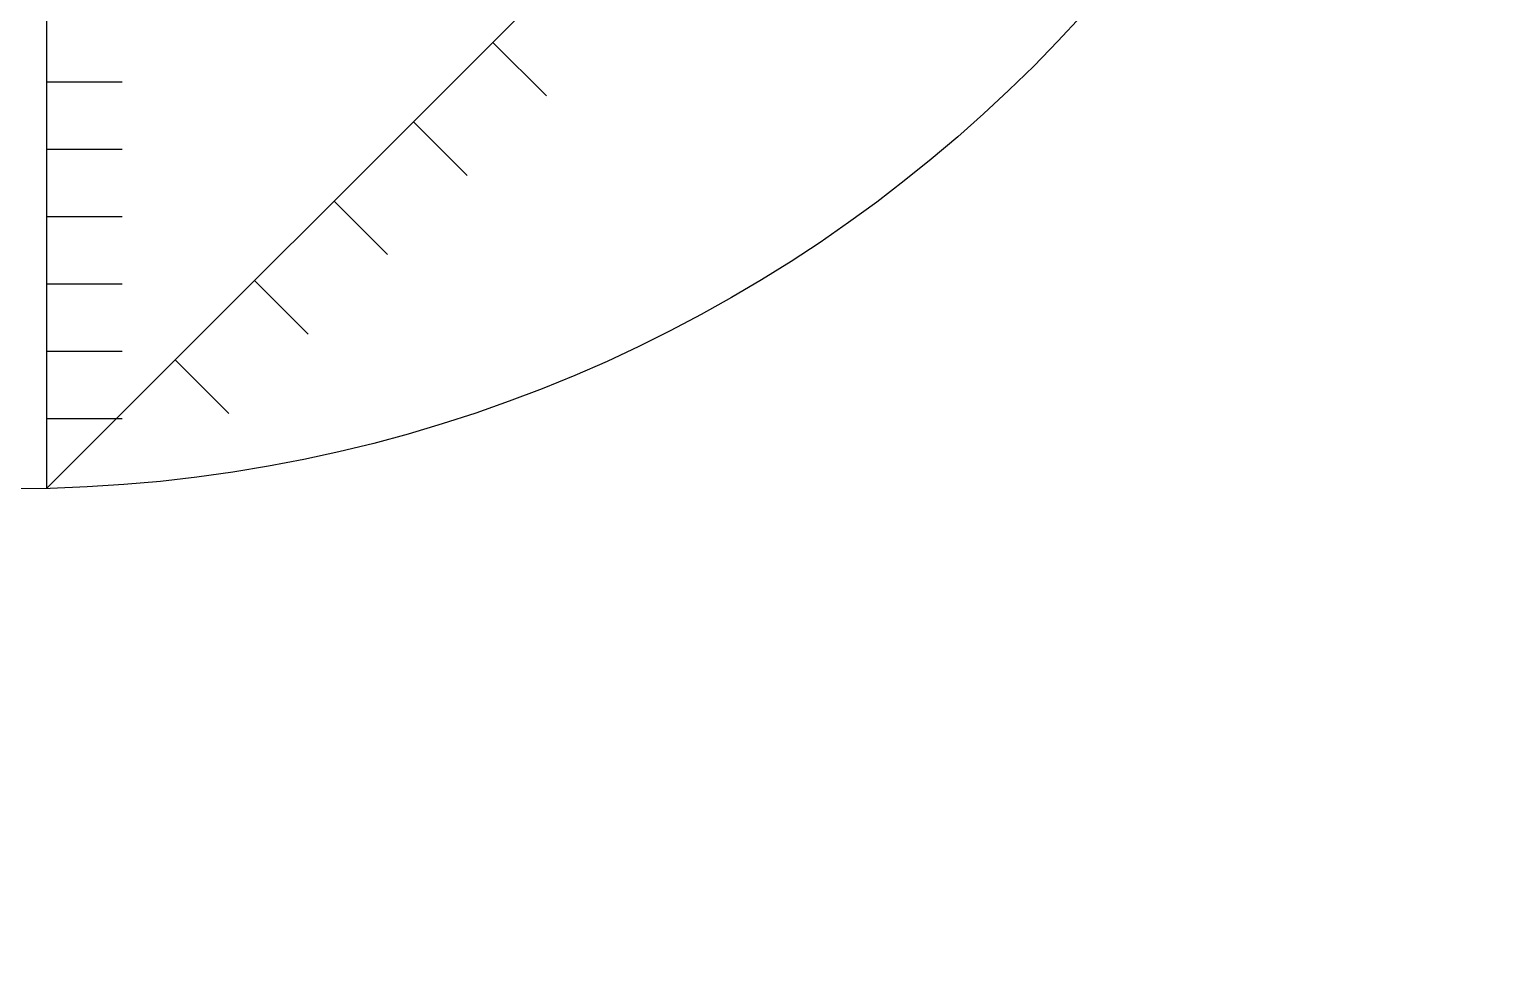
# Model space of a CAD drawing. Header units: millimetres. Extents: x -121190 to 167528, y -50070 to 22631.
# Drawn here: x 25444 to 26976, y 3168 to 4154 of the extents above; entities that cross this region are included whole.
import ezdxf

# ---------------------------------------------------------------- set-up
doc = ezdxf.new("R2010")
doc.units = ezdxf.units.MM
doc.header["$MEASUREMENT"] = 0
doc.layers.add('10.HATCH', color=9, linetype='Continuous')
doc.layers.add('CDC_03.BORDER', color=3, linetype='Continuous', lineweight=25)
doc.layers.add('CDC_11.NOTE', color=8, linetype='Continuous', lineweight=18)
doc.styles.get("Standard").update_dxf_attribs({"font": 'txt_____.ttf'})
doc.dimstyles.new('DIM 1-100', dxfattribs={"dimscale": 100, "dimtxt": 4, "dimasz": 1.5, "dimexe": 1, "dimexo": 0, "dimgap": 1, "dimtad": 1, "dimdec": 0, "dimdsep": 46, "dimtxsty": 'Standard', "dimblk": 'ARCHTICK', "dimcen": 0, "dimdle": 1, "dimclrd": 256, "dimclre": 256, "dimclrt": 7, "dimazin": 2, "dimtp": 0.1, "dimtm": 0.1, "dimtfac": 0.71, "dimtdec": 0, "dimtofl": 0, "dimtmove": 2, "dimatfit": 3, "dimfxl": 1, "dimtolj": 1, "dimlwd": -1, "dimlwe": -1, "dimarcsym": 0})

# ---------------------------------------------------------------- blocks, each defined once
blk = doc.blocks.new('_ArchTick')
at = {"color": 0, "linetype": 'ByBlock', "const_width": 0.15}
blk.add_lwpolyline([(-0.5, -0.5), (0.5, 0.5)], dxfattribs=at)

msp = doc.modelspace()

# ---------------------------------------------------------------- linework, layer by layer
at = {"layer": '10.HATCH', "ltscale": 10}
for p, q in [((25925.6, 4140.8), (25981.2, 4085.1)), ((25540.5, 4099.4), (25461.9, 4099.4)), ((25536.2, 4099.4), (25466.2, 4099.4)), ((25536.2, 4099.4), (25466.2, 4099.4)), ((25536.3, 4099.4), (25466.3, 4099.4)), ((25536.3, 4099.4), (25466.3, 4099.4)), ((25536.4, 4099.4), (25466.4, 4099.4)), ((25536.4, 4099.4), (25466.4, 4099.4)), ((25536.5, 4099.4), (25466.5, 4099.4)), ((25536.5, 4099.4), (25466.5, 4099.4)), ((25536.6, 4099.4), (25466.6, 4099.4)), ((25536.6, 4099.4), (25466.6, 4099.4)), ((25536.6, 4099.4), (25466.6, 4099.4)), ((25536.7, 4099.4), (25466.7, 4099.4)), ((25536.7, 4099.4), (25466.7, 4099.4)), ((25536.8, 4099.4), (25466.8, 4099.4)), ((25536.8, 4099.4), (25466.8, 4099.4)), ((25536.9, 4099.4), (25466.9, 4099.4)), ((25536.9, 4099.4), (25466.9, 4099.4)), ((25536.9, 4099.4), (25466.9, 4099.4)), ((25537, 4099.4), (25467, 4099.4)), ((25537, 4099.4), (25467, 4099.4)), ((25537.1, 4099.4), (25467.1, 4099.4)), ((25537.1, 4099.4), (25467.1, 4099.4)), ((25537.2, 4099.4), (25467.2, 4099.4)), ((25537.2, 4099.4), (25467.2, 4099.4)), ((25537.3, 4099.4), (25467.3, 4099.4)), ((25537.3, 4099.4), (25467.3, 4099.4)), ((25537.3, 4099.4), (25467.3, 4099.4)), ((25537.4, 4099.4), (25467.4, 4099.4)), ((25537.4, 4099.4), (25467.4, 4099.4)), ((25537.5, 4099.4), (25467.5, 4099.4)), ((25537.5, 4099.4), (25467.5, 4099.4)), ((25537.6, 4099.4), (25467.6, 4099.4)), ((25537.6, 4099.4), (25467.6, 4099.4)), ((25537.6, 4099.4), (25467.6, 4099.4)), ((25537.7, 4099.4), (25467.7, 4099.4)), ((25537.7, 4099.4), (25467.7, 4099.4)), ((25537.8, 4099.4), (25467.8, 4099.4)), ((25537.8, 4099.4), (25467.8, 4099.4)), ((25537.9, 4099.4), (25467.9, 4099.4)), ((25537.9, 4099.4), (25467.9, 4099.4)), ((25538, 4099.4), (25468, 4099.4)), ((25538, 4099.4), (25468, 4099.4)), ((25538, 4099.4), (25468, 4099.4)), ((25538.1, 4099.4), (25468.1, 4099.4)), ((25538.1, 4099.4), (25468.1, 4099.4)), ((25538.2, 4099.4), (25468.2, 4099.4)), ((25538.2, 4099.4), (25468.2, 4099.4)), ((25538.3, 4099.4), (25468.3, 4099.4)), ((25538.3, 4099.4), (25468.3, 4099.4)), ((25538.3, 4099.4), (25468.3, 4099.4)), ((25538.4, 4099.4), (25468.4, 4099.4)), ((25538.4, 4099.4), (25468.4, 4099.4)), ((25538.5, 4099.4), (25468.5, 4099.4)), ((25538.5, 4099.4), (25468.5, 4099.4)), ((25538.6, 4099.4), (25468.6, 4099.4)), ((25538.6, 4099.4), (25468.6, 4099.4)), ((25538.7, 4099.4), (25468.7, 4099.4)), ((25538.7, 4099.4), (25468.7, 4099.4)), ((25538.7, 4099.4), (25468.7, 4099.4)), ((25538.8, 4099.4), (25468.8, 4099.4)), ((25538.8, 4099.4), (25468.8, 4099.4)), ((25538.9, 4099.4), (25468.9, 4099.4)), ((25538.9, 4099.4), (25468.9, 4099.4)), ((25539, 4099.4), (25469, 4099.4)), ((25539, 4099.4), (25469, 4099.4)), ((25539, 4099.4), (25469, 4099.4)), ((25539.1, 4099.4), (25469.1, 4099.4)), ((25539.1, 4099.4), (25469.1, 4099.4)), ((25539.2, 4099.4), (25469.2, 4099.4)), ((25539.2, 4099.4), (25469.2, 4099.4)), ((25539.3, 4099.4), (25469.3, 4099.4)), ((25539.3, 4099.4), (25469.3, 4099.4)), ((25539.4, 4099.4), (25469.4, 4099.4)), ((25539.4, 4099.4), (25469.4, 4099.4)), ((25539.4, 4099.4), (25469.4, 4099.4)), ((25539.5, 4099.4), (25469.5, 4099.4)), ((25539.5, 4099.4), (25469.5, 4099.4)), ((25539.6, 4099.4), (25469.6, 4099.4)), ((25539.6, 4099.4), (25469.6, 4099.4)), ((25539.7, 4099.4), (25469.7, 4099.4)), ((25539.7, 4099.4), (25469.7, 4099.4)), ((25539.7, 4099.4), (25469.7, 4099.4)), ((25539.8, 4099.4), (25469.8, 4099.4)), ((25539.8, 4099.4), (25469.8, 4099.4)), ((25539.9, 4099.4), (25469.9, 4099.4)), ((25539.9, 4099.4), (25469.9, 4099.4)), ((25540, 4099.4), (25470, 4099.4)), ((25540, 4099.4), (25470, 4099.4)), ((25540.1, 4099.4), (25470.1, 4099.4)), ((25540.1, 4099.4), (25470.1, 4099.4)), ((25540.1, 4099.4), (25470.1, 4099.4)), ((25540.2, 4099.4), (25470.2, 4099.4)), ((25540.2, 4099.4), (25470.2, 4099.4)), ((25540.3, 4099.4), (25470.3, 4099.4)), ((25540.3, 4099.4), (25470.3, 4099.4)), ((25540.4, 4099.4), (25470.4, 4099.4)), ((25540.4, 4099.4), (25470.4, 4099.4)), ((25540.4, 4099.4), (25470.4, 4099.4)), ((25540.5, 4099.4), (25470.5, 4099.4)), ((25843.1, 4058.3), (25898.7, 4002.6)), ((25536.2, 4029.4), (25461.9, 4029.4)), ((25536.2, 4029.4), (25461.9, 4029.4)), ((25536.3, 4029.4), (25461.9, 4029.4)), ((25536.3, 4029.4), (25461.9, 4029.4)), ((25536.4, 4029.4), (25461.9, 4029.4)), ((25536.4, 4029.4), (25461.9, 4029.4)), ((25536.5, 4029.4), (25461.9, 4029.4)), ((25536.5, 4029.4), (25461.9, 4029.4)), ((25536.6, 4029.4), (25461.9, 4029.4)), ((25536.6, 4029.4), (25461.9, 4029.4)), ((25536.6, 4029.4), (25461.9, 4029.4)), ((25536.7, 4029.4), (25461.9, 4029.4)), ((25536.7, 4029.4), (25461.9, 4029.4)), ((25536.8, 4029.4), (25461.9, 4029.4)), ((25536.8, 4029.4), (25461.9, 4029.4)), ((25536.9, 4029.4), (25461.9, 4029.4)), ((25536.9, 4029.4), (25461.9, 4029.4)), ((25536.9, 4029.4), (25461.9, 4029.4)), ((25537, 4029.4), (25461.9, 4029.4)), ((25537, 4029.4), (25461.9, 4029.4)), ((25537.1, 4029.4), (25461.9, 4029.4)), ((25537.1, 4029.4), (25461.9, 4029.4)), ((25537.2, 4029.4), (25461.9, 4029.4)), ((25537.2, 4029.4), (25461.9, 4029.4)), ((25537.3, 4029.4), (25461.9, 4029.4)), ((25537.3, 4029.4), (25461.9, 4029.4)), ((25537.3, 4029.4), (25461.9, 4029.4)), ((25537.4, 4029.4), (25461.9, 4029.4)), ((25537.4, 4029.4), (25461.9, 4029.4)), ((25537.5, 4029.4), (25461.9, 4029.4)), ((25537.5, 4029.4), (25461.9, 4029.4)), ((25537.6, 4029.4), (25461.9, 4029.4)), ((25537.6, 4029.4), (25461.9, 4029.4)), ((25537.6, 4029.4), (25461.9, 4029.4)), ((25537.7, 4029.4), (25461.9, 4029.4)), ((25537.7, 4029.4), (25461.9, 4029.4)), ((25537.8, 4029.4), (25461.9, 4029.4)), ((25537.8, 4029.4), (25461.9, 4029.4)), ((25537.9, 4029.4), (25461.9, 4029.4)), ((25537.9, 4029.4), (25461.9, 4029.4)), ((25538, 4029.4), (25461.9, 4029.4)), ((25538, 4029.4), (25461.9, 4029.4)), ((25538, 4029.4), (25461.9, 4029.4)), ((25538.1, 4029.4), (25461.9, 4029.4)), ((25538.1, 4029.4), (25461.9, 4029.4)), ((25538.2, 4029.4), (25461.9, 4029.4)), ((25538.2, 4029.4), (25461.9, 4029.4)), ((25538.3, 4029.4), (25461.9, 4029.4)), ((25538.3, 4029.4), (25461.9, 4029.4)), ((25538.3, 4029.4), (25461.9, 4029.4)), ((25538.4, 4029.4), (25461.9, 4029.4)), ((25538.4, 4029.4), (25461.9, 4029.4)), ((25538.5, 4029.4), (25461.9, 4029.4)), ((25538.5, 4029.4), (25461.9, 4029.4)), ((25538.6, 4029.4), (25461.9, 4029.4)), ((25538.6, 4029.4), (25461.9, 4029.4)), ((25538.7, 4029.4), (25461.9, 4029.4)), ((25538.7, 4029.4), (25461.9, 4029.4)), ((25538.7, 4029.4), (25461.9, 4029.4)), ((25538.8, 4029.4), (25461.9, 4029.4)), ((25538.8, 4029.4), (25461.9, 4029.4)), ((25538.9, 4029.4), (25461.9, 4029.4)), ((25538.9, 4029.4), (25461.9, 4029.4)), ((25539, 4029.4), (25461.9, 4029.4)), ((25539, 4029.4), (25461.9, 4029.4)), ((25539, 4029.4), (25461.9, 4029.4)), ((25539.1, 4029.4), (25461.9, 4029.4)), ((25539.1, 4029.4), (25461.9, 4029.4)), ((25539.2, 4029.4), (25461.9, 4029.4)), ((25539.2, 4029.4), (25461.9, 4029.4)), ((25539.3, 4029.4), (25461.9, 4029.4)), ((25539.3, 4029.4), (25461.9, 4029.4)), ((25539.4, 4029.4), (25461.9, 4029.4)), ((25539.4, 4029.4), (25461.9, 4029.4)), ((25539.4, 4029.4), (25461.9, 4029.4)), ((25539.5, 4029.4), (25461.9, 4029.4)), ((25539.5, 4029.4), (25461.9, 4029.4)), ((25539.6, 4029.4), (25461.9, 4029.4)), ((25539.6, 4029.4), (25461.9, 4029.4)), ((25539.7, 4029.4), (25461.9, 4029.4)), ((25539.7, 4029.4), (25461.9, 4029.4)), ((25539.7, 4029.4), (25461.9, 4029.4)), ((25539.8, 4029.4), (25461.9, 4029.4)), ((25539.8, 4029.4), (25461.9, 4029.4)), ((25539.9, 4029.4), (25461.9, 4029.4)), ((25539.9, 4029.4), (25461.9, 4029.4)), ((25540, 4029.4), (25461.9, 4029.4)), ((25540, 4029.4), (25461.9, 4029.4)), ((25540.1, 4029.4), (25461.9, 4029.4)), ((25540.1, 4029.4), (25461.9, 4029.4)), ((25540.1, 4029.4), (25461.9, 4029.4)), ((25540.2, 4029.4), (25461.9, 4029.4)), ((25540.2, 4029.4), (25461.9, 4029.4)), ((25540.3, 4029.4), (25461.9, 4029.4)), ((25540.3, 4029.4), (25461.9, 4029.4)), ((25540.4, 4029.4), (25461.9, 4029.4)), ((25540.4, 4029.4), (25461.9, 4029.4)), ((25540.4, 4029.4), (25461.9, 4029.4)), ((25540.5, 4029.4), (25461.9, 4029.4)), ((25540.5, 4029.4), (25461.9, 4029.4)), ((25760.6, 3975.8), (25816.2, 3920.2)), ((25536.2, 3959.4), (25461.9, 3959.4)), ((25536.2, 3959.4), (25461.9, 3959.4)), ((25536.3, 3959.4), (25461.9, 3959.4)), ((25536.3, 3959.4), (25461.9, 3959.4)), ((25536.4, 3959.4), (25461.9, 3959.4)), ((25536.4, 3959.4), (25461.9, 3959.4)), ((25536.5, 3959.4), (25461.9, 3959.4)), ((25536.5, 3959.4), (25461.9, 3959.4)), ((25536.6, 3959.4), (25461.9, 3959.4)), ((25536.6, 3959.4), (25461.9, 3959.4)), ((25536.6, 3959.4), (25461.9, 3959.4)), ((25536.7, 3959.4), (25461.9, 3959.4)), ((25536.7, 3959.4), (25461.9, 3959.4)), ((25536.8, 3959.4), (25461.9, 3959.4)), ((25536.8, 3959.4), (25461.9, 3959.4)), ((25536.9, 3959.4), (25461.9, 3959.4)), ((25536.9, 3959.4), (25461.9, 3959.4)), ((25536.9, 3959.4), (25461.9, 3959.4)), ((25537, 3959.4), (25461.9, 3959.4)), ((25537, 3959.4), (25461.9, 3959.4)), ((25537.1, 3959.4), (25461.9, 3959.4)), ((25537.1, 3959.4), (25461.9, 3959.4)), ((25537.2, 3959.4), (25461.9, 3959.4)), ((25537.2, 3959.4), (25461.9, 3959.4)), ((25537.3, 3959.4), (25461.9, 3959.4)), ((25537.3, 3959.4), (25461.9, 3959.4)), ((25537.3, 3959.4), (25461.9, 3959.4)), ((25537.4, 3959.4), (25461.9, 3959.4)), ((25537.4, 3959.4), (25461.9, 3959.4)), ((25537.5, 3959.4), (25461.9, 3959.4)), ((25537.5, 3959.4), (25461.9, 3959.4)), ((25537.6, 3959.4), (25461.9, 3959.4)), ((25537.6, 3959.4), (25461.9, 3959.4)), ((25537.6, 3959.4), (25461.9, 3959.4)), ((25537.7, 3959.4), (25461.9, 3959.4)), ((25537.7, 3959.4), (25461.9, 3959.4)), ((25537.8, 3959.4), (25461.9, 3959.4)), ((25537.8, 3959.4), (25461.9, 3959.4)), ((25537.9, 3959.4), (25461.9, 3959.4)), ((25537.9, 3959.4), (25461.9, 3959.4)), ((25538, 3959.4), (25461.9, 3959.4)), ((25538, 3959.4), (25461.9, 3959.4)), ((25538, 3959.4), (25461.9, 3959.4)), ((25538.1, 3959.4), (25461.9, 3959.4)), ((25538.1, 3959.4), (25461.9, 3959.4)), ((25538.2, 3959.4), (25461.9, 3959.4)), ((25538.2, 3959.4), (25461.9, 3959.4)), ((25538.3, 3959.4), (25461.9, 3959.4)), ((25538.3, 3959.4), (25461.9, 3959.4)), ((25538.3, 3959.4), (25461.9, 3959.4)), ((25538.4, 3959.4), (25461.9, 3959.4)), ((25538.4, 3959.4), (25461.9, 3959.4)), ((25538.5, 3959.4), (25461.9, 3959.4)), ((25538.5, 3959.4), (25461.9, 3959.4)), ((25538.6, 3959.4), (25461.9, 3959.4)), ((25538.6, 3959.4), (25461.9, 3959.4)), ((25538.7, 3959.4), (25461.9, 3959.4)), ((25538.7, 3959.4), (25461.9, 3959.4)), ((25538.7, 3959.4), (25461.9, 3959.4)), ((25538.8, 3959.4), (25461.9, 3959.4)), ((25538.8, 3959.4), (25461.9, 3959.4)), ((25538.9, 3959.4), (25461.9, 3959.4)), ((25538.9, 3959.4), (25461.9, 3959.4)), ((25539, 3959.4), (25461.9, 3959.4)), ((25539, 3959.4), (25461.9, 3959.4)), ((25539, 3959.4), (25461.9, 3959.4)), ((25539.1, 3959.4), (25461.9, 3959.4)), ((25539.1, 3959.4), (25461.9, 3959.4)), ((25539.2, 3959.4), (25461.9, 3959.4)), ((25539.2, 3959.4), (25461.9, 3959.4)), ((25539.3, 3959.4), (25461.9, 3959.4)), ((25539.3, 3959.4), (25461.9, 3959.4)), ((25539.4, 3959.4), (25461.9, 3959.4)), ((25539.4, 3959.4), (25461.9, 3959.4)), ((25539.4, 3959.4), (25461.9, 3959.4)), ((25539.5, 3959.4), (25461.9, 3959.4)), ((25539.5, 3959.4), (25461.9, 3959.4)), ((25539.6, 3959.4), (25461.9, 3959.4)), ((25539.6, 3959.4), (25461.9, 3959.4)), ((25539.7, 3959.4), (25461.9, 3959.4)), ((25539.7, 3959.4), (25461.9, 3959.4)), ((25539.7, 3959.4), (25461.9, 3959.4)), ((25539.8, 3959.4), (25461.9, 3959.4)), ((25539.8, 3959.4), (25461.9, 3959.4)), ((25539.9, 3959.4), (25461.9, 3959.4)), ((25539.9, 3959.4), (25461.9, 3959.4)), ((25540, 3959.4), (25461.9, 3959.4)), ((25540, 3959.4), (25461.9, 3959.4)), ((25540.1, 3959.4), (25461.9, 3959.4)), ((25540.1, 3959.4), (25461.9, 3959.4)), ((25540.1, 3959.4), (25461.9, 3959.4)), ((25540.2, 3959.4), (25461.9, 3959.4)), ((25540.2, 3959.4), (25461.9, 3959.4)), ((25540.3, 3959.4), (25461.9, 3959.4)), ((25540.3, 3959.4), (25461.9, 3959.4)), ((25540.4, 3959.4), (25461.9, 3959.4)), ((25540.4, 3959.4), (25461.9, 3959.4)), ((25540.4, 3959.4), (25461.9, 3959.4)), ((25540.5, 3959.4), (25461.9, 3959.4)), ((25540.5, 3959.4), (25461.9, 3959.4)), ((25678, 3893.3), (25733.7, 3837.7)), ((25536.2, 3889.4), (25461.9, 3889.4)), ((25536.2, 3889.4), (25461.9, 3889.4)), ((25536.3, 3889.4), (25461.9, 3889.4)), ((25536.3, 3889.4), (25461.9, 3889.4)), ((25536.4, 3889.4), (25461.9, 3889.4)), ((25536.4, 3889.4), (25461.9, 3889.4)), ((25536.5, 3889.4), (25461.9, 3889.4)), ((25536.5, 3889.4), (25461.9, 3889.4)), ((25536.6, 3889.4), (25461.9, 3889.4)), ((25536.6, 3889.4), (25461.9, 3889.4)), ((25536.6, 3889.4), (25461.9, 3889.4)), ((25536.7, 3889.4), (25461.9, 3889.4)), ((25536.7, 3889.4), (25461.9, 3889.4)), ((25536.8, 3889.4), (25461.9, 3889.4)), ((25536.8, 3889.4), (25461.9, 3889.4)), ((25536.9, 3889.4), (25461.9, 3889.4)), ((25536.9, 3889.4), (25461.9, 3889.4)), ((25536.9, 3889.4), (25461.9, 3889.4)), ((25537, 3889.4), (25461.9, 3889.4)), ((25537, 3889.4), (25461.9, 3889.4)), ((25537.1, 3889.4), (25461.9, 3889.4)), ((25537.1, 3889.4), (25461.9, 3889.4)), ((25537.2, 3889.4), (25461.9, 3889.4)), ((25537.2, 3889.4), (25461.9, 3889.4)), ((25537.3, 3889.4), (25461.9, 3889.4)), ((25537.3, 3889.4), (25461.9, 3889.4)), ((25537.3, 3889.4), (25461.9, 3889.4)), ((25537.4, 3889.4), (25461.9, 3889.4)), ((25537.4, 3889.4), (25461.9, 3889.4)), ((25537.5, 3889.4), (25461.9, 3889.4)), ((25537.5, 3889.4), (25461.9, 3889.4)), ((25537.6, 3889.4), (25461.9, 3889.4)), ((25537.6, 3889.4), (25461.9, 3889.4)), ((25537.6, 3889.4), (25461.9, 3889.4)), ((25537.7, 3889.4), (25461.9, 3889.4)), ((25537.7, 3889.4), (25461.9, 3889.4)), ((25537.8, 3889.4), (25461.9, 3889.4)), ((25537.8, 3889.4), (25461.9, 3889.4)), ((25537.9, 3889.4), (25461.9, 3889.4)), ((25537.9, 3889.4), (25461.9, 3889.4)), ((25538, 3889.4), (25461.9, 3889.4)), ((25538, 3889.4), (25461.9, 3889.4)), ((25538, 3889.4), (25461.9, 3889.4)), ((25538.1, 3889.4), (25461.9, 3889.4)), ((25538.1, 3889.4), (25461.9, 3889.4)), ((25538.2, 3889.4), (25461.9, 3889.4)), ((25538.2, 3889.4), (25461.9, 3889.4)), ((25538.3, 3889.4), (25461.9, 3889.4)), ((25538.3, 3889.4), (25461.9, 3889.4)), ((25538.3, 3889.4), (25461.9, 3889.4)), ((25538.4, 3889.4), (25461.9, 3889.4)), ((25538.4, 3889.4), (25461.9, 3889.4)), ((25538.5, 3889.4), (25461.9, 3889.4)), ((25538.5, 3889.4), (25461.9, 3889.4)), ((25538.6, 3889.4), (25461.9, 3889.4)), ((25538.6, 3889.4), (25461.9, 3889.4)), ((25538.7, 3889.4), (25461.9, 3889.4)), ((25538.7, 3889.4), (25461.9, 3889.4)), ((25538.7, 3889.4), (25461.9, 3889.4)), ((25538.8, 3889.4), (25461.9, 3889.4)), ((25538.8, 3889.4), (25461.9, 3889.4)), ((25538.9, 3889.4), (25461.9, 3889.4)), ((25538.9, 3889.4), (25461.9, 3889.4)), ((25539, 3889.4), (25461.9, 3889.4)), ((25539, 3889.4), (25461.9, 3889.4)), ((25539, 3889.4), (25461.9, 3889.4)), ((25539.1, 3889.4), (25461.9, 3889.4)), ((25539.1, 3889.4), (25461.9, 3889.4)), ((25539.2, 3889.4), (25461.9, 3889.4)), ((25539.2, 3889.4), (25461.9, 3889.4)), ((25539.3, 3889.4), (25461.9, 3889.4)), ((25539.3, 3889.4), (25461.9, 3889.4)), ((25539.4, 3889.4), (25461.9, 3889.4)), ((25539.4, 3889.4), (25461.9, 3889.4)), ((25539.4, 3889.4), (25461.9, 3889.4)), ((25539.5, 3889.4), (25461.9, 3889.4)), ((25539.5, 3889.4), (25461.9, 3889.4)), ((25539.6, 3889.4), (25461.9, 3889.4)), ((25539.6, 3889.4), (25461.9, 3889.4)), ((25539.7, 3889.4), (25461.9, 3889.4)), ((25539.7, 3889.4), (25461.9, 3889.4)), ((25539.7, 3889.4), (25461.9, 3889.4)), ((25539.8, 3889.4), (25461.9, 3889.4)), ((25539.8, 3889.4), (25461.9, 3889.4)), ((25539.9, 3889.4), (25461.9, 3889.4)), ((25539.9, 3889.4), (25461.9, 3889.4)), ((25540, 3889.4), (25461.9, 3889.4)), ((25540, 3889.4), (25461.9, 3889.4)), ((25540.1, 3889.4), (25461.9, 3889.4)), ((25540.1, 3889.4), (25461.9, 3889.4)), ((25540.1, 3889.4), (25461.9, 3889.4)), ((25540.2, 3889.4), (25461.9, 3889.4)), ((25540.2, 3889.4), (25461.9, 3889.4)), ((25540.3, 3889.4), (25461.9, 3889.4)), ((25540.3, 3889.4), (25461.9, 3889.4)), ((25540.4, 3889.4), (25461.9, 3889.4)), ((25540.4, 3889.4), (25461.9, 3889.4)), ((25540.4, 3889.4), (25461.9, 3889.4)), ((25540.5, 3889.4), (25461.9, 3889.4)), ((25540.5, 3889.4), (25461.9, 3889.4)), ((25536.2, 3819.4), (25461.9, 3819.4)), ((25536.2, 3819.4), (25461.9, 3819.4)), ((25536.3, 3819.4), (25461.9, 3819.4)), ((25536.3, 3819.4), (25461.9, 3819.4)), ((25536.4, 3819.4), (25461.9, 3819.4)), ((25536.4, 3819.4), (25461.9, 3819.4)), ((25536.5, 3819.4), (25461.9, 3819.4)), ((25536.5, 3819.4), (25461.9, 3819.4)), ((25536.6, 3819.4), (25461.9, 3819.4)), ((25536.6, 3819.4), (25461.9, 3819.4)), ((25536.6, 3819.4), (25461.9, 3819.4)), ((25536.7, 3819.4), (25461.9, 3819.4)), ((25536.7, 3819.4), (25461.9, 3819.4)), ((25536.8, 3819.4), (25461.9, 3819.4)), ((25536.8, 3819.4), (25461.9, 3819.4)), ((25536.9, 3819.4), (25461.9, 3819.4)), ((25536.9, 3819.4), (25461.9, 3819.4)), ((25536.9, 3819.4), (25461.9, 3819.4)), ((25537, 3819.4), (25461.9, 3819.4)), ((25537, 3819.4), (25461.9, 3819.4)), ((25537.1, 3819.4), (25461.9, 3819.4)), ((25537.1, 3819.4), (25461.9, 3819.4)), ((25537.2, 3819.4), (25461.9, 3819.4)), ((25537.2, 3819.4), (25461.9, 3819.4)), ((25537.3, 3819.4), (25461.9, 3819.4)), ((25537.3, 3819.4), (25461.9, 3819.4)), ((25537.3, 3819.4), (25461.9, 3819.4)), ((25537.4, 3819.4), (25461.9, 3819.4)), ((25537.4, 3819.4), (25461.9, 3819.4)), ((25537.5, 3819.4), (25461.9, 3819.4)), ((25537.5, 3819.4), (25461.9, 3819.4)), ((25537.6, 3819.4), (25461.9, 3819.4)), ((25537.6, 3819.4), (25461.9, 3819.4)), ((25537.6, 3819.4), (25461.9, 3819.4)), ((25537.7, 3819.4), (25461.9, 3819.4)), ((25537.7, 3819.4), (25461.9, 3819.4)), ((25537.8, 3819.4), (25461.9, 3819.4)), ((25537.8, 3819.4), (25461.9, 3819.4)), ((25537.9, 3819.4), (25461.9, 3819.4)), ((25537.9, 3819.4), (25461.9, 3819.4)), ((25538, 3819.4), (25461.9, 3819.4)), ((25538, 3819.4), (25461.9, 3819.4)), ((25538, 3819.4), (25461.9, 3819.4)), ((25538.1, 3819.4), (25461.9, 3819.4)), ((25538.1, 3819.4), (25461.9, 3819.4)), ((25538.2, 3819.4), (25461.9, 3819.4)), ((25538.2, 3819.4), (25461.9, 3819.4)), ((25538.3, 3819.4), (25461.9, 3819.4)), ((25538.3, 3819.4), (25461.9, 3819.4)), ((25538.3, 3819.4), (25461.9, 3819.4)), ((25538.4, 3819.4), (25461.9, 3819.4)), ((25538.4, 3819.4), (25461.9, 3819.4)), ((25538.5, 3819.4), (25461.9, 3819.4)), ((25538.5, 3819.4), (25461.9, 3819.4)), ((25538.6, 3819.4), (25461.9, 3819.4)), ((25538.6, 3819.4), (25461.9, 3819.4)), ((25538.7, 3819.4), (25461.9, 3819.4)), ((25538.7, 3819.4), (25461.9, 3819.4)), ((25538.7, 3819.4), (25461.9, 3819.4)), ((25538.8, 3819.4), (25461.9, 3819.4)), ((25538.8, 3819.4), (25461.9, 3819.4)), ((25538.9, 3819.4), (25461.9, 3819.4)), ((25538.9, 3819.4), (25461.9, 3819.4)), ((25539, 3819.4), (25461.9, 3819.4)), ((25539, 3819.4), (25461.9, 3819.4)), ((25539, 3819.4), (25461.9, 3819.4)), ((25539.1, 3819.4), (25461.9, 3819.4)), ((25539.1, 3819.4), (25461.9, 3819.4)), ((25539.2, 3819.4), (25461.9, 3819.4)), ((25539.2, 3819.4), (25461.9, 3819.4)), ((25539.3, 3819.4), (25461.9, 3819.4)), ((25539.3, 3819.4), (25461.9, 3819.4)), ((25539.4, 3819.4), (25461.9, 3819.4)), ((25539.4, 3819.4), (25461.9, 3819.4)), ((25539.4, 3819.4), (25461.9, 3819.4)), ((25539.5, 3819.4), (25461.9, 3819.4)), ((25539.5, 3819.4), (25461.9, 3819.4)), ((25539.6, 3819.4), (25461.9, 3819.4)), ((25539.6, 3819.4), (25461.9, 3819.4)), ((25539.7, 3819.4), (25461.9, 3819.4)), ((25539.7, 3819.4), (25461.9, 3819.4)), ((25539.7, 3819.4), (25461.9, 3819.4)), ((25539.8, 3819.4), (25461.9, 3819.4)), ((25539.8, 3819.4), (25461.9, 3819.4)), ((25539.9, 3819.4), (25461.9, 3819.4)), ((25539.9, 3819.4), (25461.9, 3819.4)), ((25540, 3819.4), (25461.9, 3819.4)), ((25540, 3819.4), (25461.9, 3819.4)), ((25540.1, 3819.4), (25461.9, 3819.4)), ((25540.1, 3819.4), (25461.9, 3819.4)), ((25540.1, 3819.4), (25461.9, 3819.4)), ((25540.2, 3819.4), (25461.9, 3819.4)), ((25540.2, 3819.4), (25461.9, 3819.4)), ((25540.3, 3819.4), (25461.9, 3819.4)), ((25540.3, 3819.4), (25461.9, 3819.4)), ((25540.4, 3819.4), (25461.9, 3819.4)), ((25540.4, 3819.4), (25461.9, 3819.4)), ((25540.4, 3819.4), (25461.9, 3819.4)), ((25540.5, 3819.4), (25461.9, 3819.4)), ((25540.5, 3819.4), (25461.9, 3819.4)), ((25595.6, 3810.8), (25651.2, 3755.2)), ((25536.2, 3749.4), (25461.9, 3749.4)), ((25536.2, 3749.4), (25461.9, 3749.4)), ((25536.3, 3749.4), (25461.9, 3749.4)), ((25536.3, 3749.4), (25461.9, 3749.4)), ((25536.4, 3749.4), (25461.9, 3749.4)), ((25536.4, 3749.4), (25461.9, 3749.4)), ((25536.5, 3749.4), (25461.9, 3749.4)), ((25536.5, 3749.4), (25461.9, 3749.4)), ((25536.6, 3749.4), (25461.9, 3749.4)), ((25536.6, 3749.4), (25461.9, 3749.4)), ((25536.6, 3749.4), (25461.9, 3749.4)), ((25536.7, 3749.4), (25461.9, 3749.4)), ((25536.7, 3749.4), (25461.9, 3749.4)), ((25536.8, 3749.4), (25461.9, 3749.4)), ((25536.8, 3749.4), (25461.9, 3749.4)), ((25536.9, 3749.4), (25461.9, 3749.4)), ((25536.9, 3749.4), (25461.9, 3749.4)), ((25536.9, 3749.4), (25461.9, 3749.4)), ((25537, 3749.4), (25461.9, 3749.4)), ((25537, 3749.4), (25461.9, 3749.4)), ((25537.1, 3749.4), (25461.9, 3749.4)), ((25537.1, 3749.4), (25461.9, 3749.4)), ((25537.2, 3749.4), (25461.9, 3749.4)), ((25537.2, 3749.4), (25461.9, 3749.4)), ((25537.3, 3749.4), (25461.9, 3749.4)), ((25537.3, 3749.4), (25461.9, 3749.4)), ((25537.3, 3749.4), (25461.9, 3749.4)), ((25537.4, 3749.4), (25461.9, 3749.4)), ((25537.4, 3749.4), (25461.9, 3749.4)), ((25537.5, 3749.4), (25461.9, 3749.4)), ((25537.5, 3749.4), (25461.9, 3749.4)), ((25537.6, 3749.4), (25461.9, 3749.4)), ((25537.6, 3749.4), (25461.9, 3749.4)), ((25537.6, 3749.4), (25461.9, 3749.4)), ((25537.7, 3749.4), (25461.9, 3749.4)), ((25537.7, 3749.4), (25461.9, 3749.4)), ((25537.8, 3749.4), (25461.9, 3749.4)), ((25537.8, 3749.4), (25461.9, 3749.4)), ((25537.9, 3749.4), (25461.9, 3749.4)), ((25537.9, 3749.4), (25461.9, 3749.4)), ((25538, 3749.4), (25461.9, 3749.4)), ((25538, 3749.4), (25461.9, 3749.4)), ((25538, 3749.4), (25461.9, 3749.4)), ((25538.1, 3749.4), (25461.9, 3749.4)), ((25538.1, 3749.4), (25461.9, 3749.4)), ((25538.2, 3749.4), (25461.9, 3749.4)), ((25538.2, 3749.4), (25461.9, 3749.4)), ((25538.3, 3749.4), (25461.9, 3749.4)), ((25538.3, 3749.4), (25461.9, 3749.4)), ((25538.3, 3749.4), (25461.9, 3749.4)), ((25538.4, 3749.4), (25461.9, 3749.4)), ((25538.4, 3749.4), (25461.9, 3749.4)), ((25538.5, 3749.4), (25461.9, 3749.4)), ((25538.5, 3749.4), (25461.9, 3749.4)), ((25538.6, 3749.4), (25461.9, 3749.4)), ((25538.6, 3749.4), (25461.9, 3749.4)), ((25538.7, 3749.4), (25461.9, 3749.4)), ((25538.7, 3749.4), (25461.9, 3749.4)), ((25538.7, 3749.4), (25461.9, 3749.4)), ((25538.8, 3749.4), (25461.9, 3749.4)), ((25538.8, 3749.4), (25461.9, 3749.4)), ((25538.9, 3749.4), (25461.9, 3749.4)), ((25538.9, 3749.4), (25461.9, 3749.4)), ((25539, 3749.4), (25461.9, 3749.4)), ((25539, 3749.4), (25461.9, 3749.4)), ((25539, 3749.4), (25461.9, 3749.4)), ((25539.1, 3749.4), (25461.9, 3749.4)), ((25539.1, 3749.4), (25461.9, 3749.4)), ((25539.2, 3749.4), (25461.9, 3749.4)), ((25539.2, 3749.4), (25461.9, 3749.4)), ((25539.3, 3749.4), (25461.9, 3749.4)), ((25539.3, 3749.4), (25461.9, 3749.4)), ((25539.4, 3749.4), (25461.9, 3749.4)), ((25539.4, 3749.4), (25461.9, 3749.4)), ((25539.4, 3749.4), (25461.9, 3749.4)), ((25539.5, 3749.4), (25461.9, 3749.4)), ((25539.5, 3749.4), (25461.9, 3749.4)), ((25539.6, 3749.4), (25461.9, 3749.4)), ((25539.6, 3749.4), (25461.9, 3749.4)), ((25539.7, 3749.4), (25461.9, 3749.4)), ((25539.7, 3749.4), (25461.9, 3749.4)), ((25539.7, 3749.4), (25461.9, 3749.4)), ((25539.8, 3749.4), (25461.9, 3749.4)), ((25539.8, 3749.4), (25461.9, 3749.4)), ((25539.9, 3749.4), (25461.9, 3749.4)), ((25539.9, 3749.4), (25461.9, 3749.4)), ((25540, 3749.4), (25461.9, 3749.4)), ((25540, 3749.4), (25461.9, 3749.4)), ((25540.1, 3749.4), (25461.9, 3749.4)), ((25540.1, 3749.4), (25461.9, 3749.4)), ((25540.1, 3749.4), (25461.9, 3749.4)), ((25540.2, 3749.4), (25461.9, 3749.4)), ((25540.2, 3749.4), (25461.9, 3749.4)), ((25540.3, 3749.4), (25461.9, 3749.4)), ((25540.3, 3749.4), (25461.9, 3749.4)), ((25540.4, 3749.4), (25461.9, 3749.4)), ((25540.4, 3749.4), (25461.9, 3749.4)), ((25540.4, 3749.4), (25461.9, 3749.4)), ((25540.5, 3749.4), (25461.9, 3749.4)), ((25540.5, 3749.4), (25461.9, 3749.4))]:
    msp.add_line(p, q, dxfattribs=at)
at = {"layer": 'CDC_03.BORDER', "ltscale": 10}
for p, q in [((25461.9, 6676.8), (25461.9, 3676.8)), ((26926.9, 5141.8), (25461.9, 3677.2))]:
    msp.add_line(p, q, dxfattribs=at)
msp.add_circle((25426.9, 5176.8), 1500, dxfattribs=at)

# ---------------------------------------------------------------- leaders
at = {"layer": 'CDC_11.NOTE'}
msp.add_leader([(24846, 4027.9), (24846, 2564.1), (28783.3, 2564.1)], dimstyle='DIM 1-100', dxfattribs=at)

doc.saveas('drawing.dxf')
